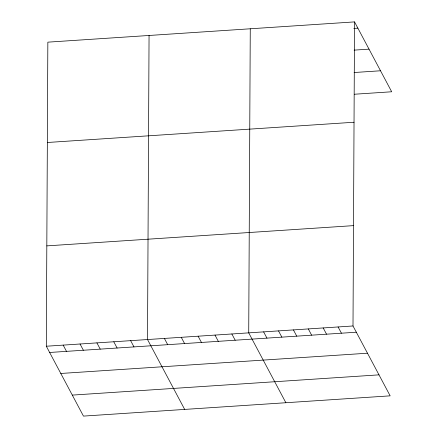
<?xml version="1.0" encoding="UTF-8"?>
<svg xmlns="http://www.w3.org/2000/svg" width="438" height="438" viewBox="0 0 438 438"><rect width="100%" height="100%" fill="white"/><g stroke="black" fill="none" stroke-linecap="round" stroke-linejoin="round"><path stroke-width="0.66" d="M354.539 21.9L353.001 325.971L390.154 395.842L83.461 416.1L46.313 346.228L47.846 42.157L354.539 21.9L391.687 91.772L354.446 94.23M149.057 35.473L147.518 339.543L184.672 409.415M250.262 28.788L248.724 332.858L285.877 402.73M353.795 28.415L357.857 28.147M354.128 50.129L369.026 49.144M354.118 72.522L380.523 70.775M47.342 142.498L354.03 122.246M46.817 245.882L353.51 225.63M46.313 346.228L353.001 325.971M49.631 352.475L356.324 332.218M60.794 373.472L367.487 353.214M72.297 395.103L378.99 374.851M338.103 326.956L341.426 333.203M323.206 327.942L326.529 334.189M308.314 328.922L311.632 335.174M293.416 329.907L296.74 336.154M278.519 330.893L281.842 337.14M263.621 331.878L266.945 338.125M231.861 333.975L235.179 340.222M214.992 335.086L218.31 341.333M198.124 336.203L201.442 342.45M181.255 337.315L184.579 343.562M164.387 338.432L167.71 344.679M130.65 340.66L133.973 346.907M113.781 341.771L117.105 348.018M96.913 342.883L100.236 349.135M80.044 344L83.368 350.247M63.176 345.111L66.499 351.364"/></g></svg>
